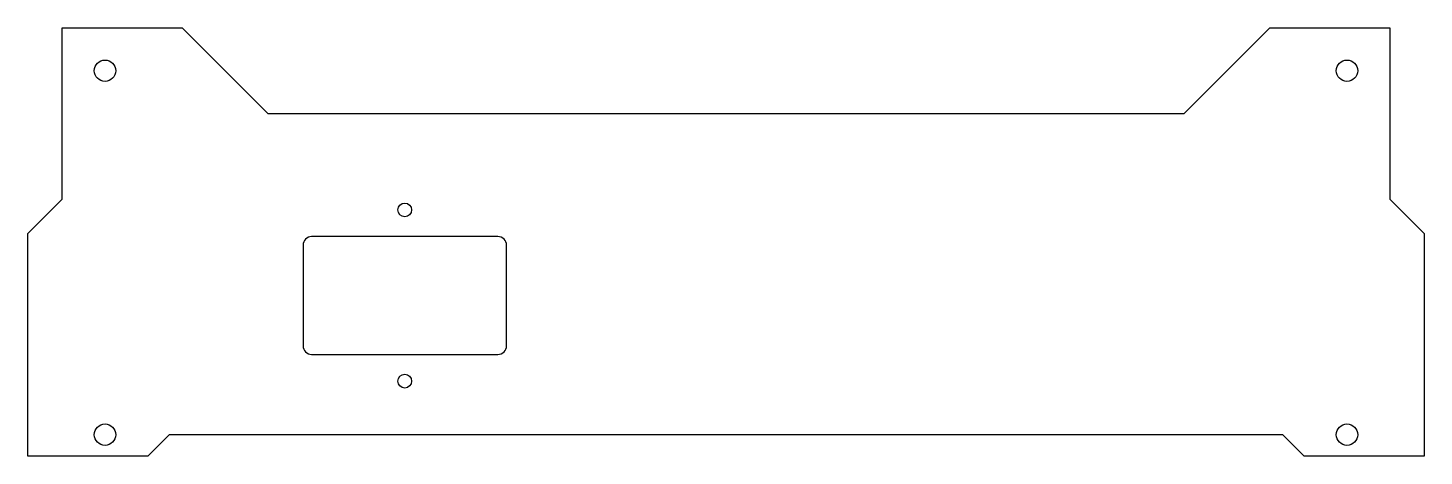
# Model space of a CAD drawing. Header units: millimetres. Extents: x -163 to 163, y -47 to 52.
import ezdxf

# ---------------------------------------------------------------- set-up
doc = ezdxf.new("R2010")
doc.units = ezdxf.units.MM
doc.layers.get('0').update_dxf_attribs({"linetype": 'CONTINUOUS'})

msp = doc.modelspace()

# ---------------------------------------------------------------- linework, layer by layer
msp.add_lwpolyline([(127, 52.5), (155, 52.5), (155, 12.5), (163, 4.5), (163, -47.5), (135, -47.5), (130, -42.5), (-130, -42.5), (-135, -47.5), (-163, -47.5), (-163, 4.5), (-155, 12.5), (-155, 52.5), (-127, 52.5), (-107, 32.5), (107, 32.5)], close=True)
msp.add_lwpolyline([(-98.75, 1.75), (-98.75, -21.75, 0.414214), (-96.75, -23.75), (-53.25, -23.75, 0.414214), (-51.25, -21.75), (-51.25, 1.75, 0.414214), (-53.25, 3.75), (-96.75, 3.75, 0.414214)], format="xyb", close=True)
for centre, radius in [((-145, 42.5), 2.5), ((145, 42.5), 2.5), ((-75, 10), 1.6), ((-75, -30), 1.6), ((-145, -42.5), 2.5), ((145, -42.5), 2.5)]:
    msp.add_circle(centre, radius)

doc.saveas('drawing.dxf')
